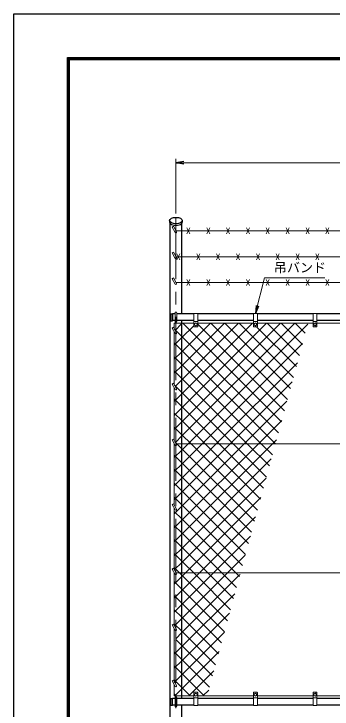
# Model space of a CAD drawing. Units: millimetres, scale not verified. Extents: x -4200 to 4200, y -2970 to 2970.
# Drawn here: x -4200 to -2599, y -530 to 2970 of the extents above; entities that cross this region are included whole.
import ezdxf
from ezdxf.enums import TextEntityAlignment as Align

# ---------------------------------------------------------------- set-up
doc = ezdxf.new("R2010")
doc.units = ezdxf.units.MM
doc.header["$LTSCALE"] = 10
doc.linetypes.add('USER1', pattern=[50.8, 31.75, -6.35, 6.35, -6.35])
for name, color, linetype, lineweight in [('0-0_D-STR1', 1, 'Continuous', 25), ('0-1_D-STR3', 3, 'Continuous', 13), ('0-2_D-BMK', 2, 'USER1', 13), ('0-3_D-STR-DIM', 7, 'Continuous', 13), ('0-9_D-STR-TXT', 7, 'Continuous', 13), ('0-B_D-STR2', 7, 'Continuous', 13), ('0-C_D-TTL', 7, 'Continuous', 25)]:
    doc.layers.add(name, color=color, linetype=linetype, lineweight=lineweight)
doc.layers.add('0-4_0', color=7, linetype='Continuous')
doc.styles.add('ＭＳ ゴシック', font='')
doc.styles.get('ＭＳ ゴシック').set_extended_font_data('MS Gothic')

# ---------------------------------------------------------------- blocks, each defined once
blk = doc.blocks.new('_Open')
at = {"layer": '0-4_0'}
blk.add_line((-10, 1.667), (0, 0), dxfattribs=at)
blk.add_lwpolyline([(-10, -1.667), (0, 0), (-10, 0)], dxfattribs=at)

msp = doc.modelspace()

# ---------------------------------------------------------------- linework, layer by layer
at = {"layer": '0-0_D-STR1'}
for p, q in [((-3417.07, 1929.71), (-3417.07, 1921.75)), ((-3352.87, 1929.71), (-3352.87, 1921.75)), ((-3354.72, 1460), (-3354.72, 1916.44)), ((-3410.31, 1460.5), (-3401.97, 1460.5)), ((-3409.97, 1460.5), (-3409.97, 1425.5)), ((-3401.97, 1460.5), (-3401.97, 1425.5)), ((-3388.97, 1460), (-3401.97, 1460)), ((-3294.97, 1460), (-3380.97, 1460)), ((-2994.97, 1460), (-3274.97, 1460)), ((-2694.97, 1460), (-2974.97, 1460)), ((-2394.97, 1460), (-2674.97, 1460)), ((-3410.31, 1425.5), (-3401.97, 1425.5)), ((-3388.97, 1426), (-3401.97, 1426)), ((-3294.97, 1426), (-3380.97, 1426)), ((-3354.72, -476), (-3354.72, 1426)), ((-2994.97, 1426), (-3274.97, 1426)), ((-2694.97, 1426), (-2974.97, 1426)), ((-2394.97, 1426), (-2674.97, 1426)), ((-3410.31, -475.5), (-3401.97, -475.5)), ((-3409.97, -510.5), (-3409.97, -475.5)), ((-3401.97, -510.5), (-3401.97, -475.5)), ((-3388.97, -476), (-3401.97, -476)), ((-3294.97, -476), (-3380.97, -476)), ((-2994.97, -476), (-3274.97, -476)), ((-2694.97, -476), (-2974.97, -476)), ((-2394.97, -476), (-2674.97, -476)), ((-3410.31, -510.5), (-3401.97, -510.5)), ((-3388.97, -510), (-3401.97, -510)), ((-3294.97, -510), (-3380.97, -510)), ((-2994.97, -510), (-3274.97, -510)), ((-2694.97, -510), (-2974.97, -510)), ((-2394.97, -510), (-2674.97, -510))]:
    msp.add_line(p, q, dxfattribs=at)
msp.add_lwpolyline([(-3415.22, 1916.44), (-3415.22, -890), (-3354.72, -890), (-3354.72, -510)], dxfattribs=at)
for centre, radius, start, end in [((-3379.75, 1443), 35.72, 151.52136, 208.47864), ((-3410.31, 1459.5), 1, 90, 147.70173), ((-3410.31, 1426.5), 1, 212.29827, 270), ((-3379.75, -493), 35.72, 151.52136, 208.47864), ((-3410.31, -476.5), 1, 90, 147.70173), ((-3410.31, -509.5), 1, 212.29827, 270)]:
    msp.add_arc(centre, radius, start, end, dxfattribs=at)
msp.add_ellipse((-3384.97, 1929.71), major_axis=(-32.1, 0), ratio=0.494803, dxfattribs=at)
msp.add_ellipse((-3384.97, 1921.75), major_axis=(-32.1, 0), ratio=0.494803, start_param=6.2831853, end_param=9.424778, dxfattribs=at)
at = {"layer": '0-1_D-STR3'}
for p, q in [((-3404.37, 1896.87), (-3397.44, 1900.87)), ((-3404.37, 1896.87), (-3388.44, 1869.29)), ((-3397.44, 1900.87), (-3381.51, 1873.29)), ((-3329.97, 1862.29), (-3314.97, 1892.29)), ((-3329.97, 1892.29), (-3314.97, 1862.29)), ((-3229.97, 1862.29), (-3214.97, 1892.29)), ((-3229.97, 1892.29), (-3214.97, 1862.29)), ((-3129.97, 1862.29), (-3114.97, 1892.29)), ((-3129.97, 1892.29), (-3114.97, 1862.29)), ((-3029.97, 1862.29), (-3014.97, 1892.29)), ((-3029.97, 1892.29), (-3014.97, 1862.29)), ((-2929.97, 1862.29), (-2914.97, 1892.29)), ((-2929.97, 1892.29), (-2914.97, 1862.29)), ((-2829.97, 1862.29), (-2814.97, 1892.29)), ((-2829.97, 1892.29), (-2814.97, 1862.29)), ((-2729.97, 1862.29), (-2714.97, 1892.29)), ((-2729.97, 1892.29), (-2714.97, 1862.29)), ((-2629.97, 1862.29), (-2614.97, 1892.29)), ((-2629.97, 1892.29), (-2614.97, 1862.29)), ((-1393.06, 1877.29), (-3383.82, 1877.29)), ((-3404.37, 1766.97), (-3397.44, 1770.97)), ((-3404.37, 1766.97), (-3388.44, 1739.38)), ((-3397.44, 1770.97), (-3381.51, 1743.38)), ((-3379.97, 1732.38), (-3364.97, 1762.38)), ((-3379.97, 1762.38), (-3364.97, 1732.38)), ((-3279.97, 1732.38), (-3264.97, 1762.38)), ((-3279.97, 1762.38), (-3264.97, 1732.38)), ((-3179.97, 1732.38), (-3164.97, 1762.38)), ((-3179.97, 1762.38), (-3164.97, 1732.38)), ((-3079.97, 1732.38), (-3064.97, 1762.38)), ((-3079.97, 1762.38), (-3064.97, 1732.38)), ((-2979.97, 1732.38), (-2964.97, 1762.38)), ((-2979.97, 1762.38), (-2964.97, 1732.38)), ((-2879.97, 1732.38), (-2864.97, 1762.38)), ((-2879.97, 1762.38), (-2864.97, 1732.38)), ((-2779.97, 1732.38), (-2764.97, 1762.38)), ((-2779.97, 1762.38), (-2764.97, 1732.38)), ((-2679.97, 1732.38), (-2664.97, 1762.38)), ((-2679.97, 1762.38), (-2664.97, 1732.38)), ((-1393.06, 1747.38), (-3383.82, 1747.38)), ((-3404.37, 1637.07), (-3397.44, 1641.07)), ((-3404.37, 1637.07), (-3388.44, 1609.48)), ((-3397.44, 1641.07), (-3381.51, 1613.48)), ((-1393.06, 1617.48), (-3383.82, 1617.48)), ((-3329.97, 1602.48), (-3314.97, 1632.48)), ((-3329.97, 1632.48), (-3314.97, 1602.48)), ((-3229.97, 1602.48), (-3214.97, 1632.48)), ((-3229.97, 1632.48), (-3214.97, 1602.48)), ((-3129.97, 1602.48), (-3114.97, 1632.48)), ((-3129.97, 1632.48), (-3114.97, 1602.48)), ((-3029.97, 1602.48), (-3014.97, 1632.48)), ((-3029.97, 1632.48), (-3014.97, 1602.48)), ((-2929.97, 1602.48), (-2914.97, 1632.48)), ((-2929.97, 1632.48), (-2914.97, 1602.48)), ((-2829.97, 1602.48), (-2814.97, 1632.48)), ((-2829.97, 1632.48), (-2814.97, 1602.48)), ((-2729.97, 1602.48), (-2714.97, 1632.48)), ((-2729.97, 1632.48), (-2714.97, 1602.48)), ((-2629.97, 1602.48), (-2614.97, 1632.48)), ((-2629.97, 1632.48), (-2614.97, 1602.48)), ((-3388.97, 1421), (-3388.97, 1465)), ((-3380.97, 1421), (-3380.97, 1465)), ((-3294.97, 1462), (-3294.97, 1397)), ((-3274.97, 1462), (-3294.97, 1462)), ((-3274.97, 1462), (-3274.97, 1397)), ((-2994.97, 1462), (-2994.97, 1397)), ((-2974.97, 1462), (-2994.97, 1462)), ((-2974.97, 1462), (-2974.97, 1397)), ((-2694.97, 1462), (-2694.97, 1397)), ((-2674.97, 1462), (-2694.97, 1462)), ((-2674.97, 1462), (-2674.97, 1397)), ((-3392.97, 1384.86), (-3392.97, 1413)), ((-3392.97, 1413), (-3294.97, 1413)), ((-3274.97, 1422), (-3294.97, 1422)), ((-3291.47, 1410.74), (-3284.97, 1414.5)), ((-3291.47, 1410.74), (-3291.47, 1403.26)), ((-3284.97, 1414.5), (-3278.47, 1410.74)), ((-3278.47, 1410.74), (-3278.47, 1403.26)), ((-3274.97, 1413), (-2994.97, 1413)), ((-2974.97, 1422), (-2994.97, 1422)), ((-2991.47, 1410.74), (-2984.97, 1414.5)), ((-2991.47, 1410.74), (-2991.47, 1403.26)), ((-2984.97, 1414.5), (-2978.47, 1410.74)), ((-2978.47, 1410.74), (-2978.47, 1403.26)), ((-2974.97, 1413), (-2694.97, 1413)), ((-2674.97, 1422), (-2694.97, 1422)), ((-2691.47, 1410.74), (-2684.97, 1414.5)), ((-2691.47, 1410.74), (-2691.47, 1403.26)), ((-2684.97, 1414.5), (-2678.47, 1410.74)), ((-2678.47, 1410.74), (-2678.47, 1403.26)), ((-2674.97, 1413), (-2394.97, 1413)), ((-3404.37, 1388.59), (-3397.44, 1392.59)), ((-3404.37, 1388.59), (-3388.44, 1361)), ((-3397.44, 1392.59), (-3381.51, 1365)), ((-3392.97, 1102.86), (-3392.97, 1368.86)), ((-3276.97, 1395), (-3292.97, 1395)), ((-2976.97, 1395), (-2992.97, 1395)), ((-2676.97, 1395), (-2692.97, 1395)), ((-3404.37, 1106.59), (-3397.44, 1110.59)), ((-3404.37, 1106.59), (-3388.44, 1079)), ((-3397.44, 1110.59), (-3381.51, 1083)), ((-3392.97, 821.86), (-3392.97, 1086.86)), ((-3404.37, 825.59), (-3397.44, 829.59)), ((-3404.37, 825.59), (-3388.44, 798)), ((-3397.44, 829.59), (-3381.51, 802)), ((-3392.97, 496.86), (-3392.97, 805.86)), ((-1393.06, 806), (-3383.82, 806)), ((-3404.37, 500.59), (-3397.44, 504.59)), ((-3404.37, 500.59), (-3388.44, 473)), ((-3397.44, 504.59), (-3381.51, 477)), ((-3392.97, 171.86), (-3392.97, 480.86)), ((-3404.37, 175.59), (-3397.44, 179.59)), ((-3404.37, 175.59), (-3388.44, 148)), ((-3397.44, 179.59), (-3381.51, 152)), ((-3392.97, -109.64), (-3392.97, 155.86)), ((-1393.06, 156), (-3383.82, 156)), ((-3404.37, -105.91), (-3397.44, -101.91)), ((-3397.44, -101.91), (-3381.51, -129.5)), ((-3404.37, -105.91), (-3388.44, -133.5)), ((-3392.97, -391.11), (-3392.97, -125.64)), ((-3404.37, -387.38), (-3397.44, -383.38)), ((-3397.44, -383.38), (-3381.51, -410.97)), ((-3404.37, -387.38), (-3388.44, -414.97)), ((-3392.97, -463), (-3392.97, -407.11)), ((-3294.97, -512), (-3294.97, -447)), ((-3276.97, -445), (-3292.97, -445)), ((-3291.47, -460.74), (-3291.47, -453.26)), ((-3278.47, -460.74), (-3278.47, -453.26)), ((-3274.97, -512), (-3274.97, -447)), ((-2994.97, -512), (-2994.97, -447)), ((-2976.97, -445), (-2992.97, -445)), ((-2991.47, -460.74), (-2991.47, -453.26)), ((-2978.47, -460.74), (-2978.47, -453.26)), ((-2974.97, -512), (-2974.97, -447)), ((-2694.97, -512), (-2694.97, -447)), ((-2676.97, -445), (-2692.97, -445)), ((-2691.47, -460.74), (-2691.47, -453.26)), ((-2678.47, -460.74), (-2678.47, -453.26)), ((-2674.97, -512), (-2674.97, -447)), ((-3392.97, -463), (-3294.97, -463)), ((-3388.97, -515), (-3388.97, -471)), ((-3380.97, -515), (-3380.97, -471)), ((-3274.97, -472), (-3294.97, -472)), ((-3291.47, -460.74), (-3284.97, -464.5)), ((-3284.97, -464.5), (-3278.47, -460.74)), ((-3274.97, -463), (-2994.97, -463)), ((-2974.97, -472), (-2994.97, -472)), ((-2991.47, -460.74), (-2984.97, -464.5)), ((-2984.97, -464.5), (-2978.47, -460.74)), ((-2974.97, -463), (-2694.97, -463)), ((-2674.97, -472), (-2694.97, -472)), ((-2691.47, -460.74), (-2684.97, -464.5)), ((-2684.97, -464.5), (-2678.47, -460.74)), ((-2674.97, -463), (-2394.97, -463)), ((-3274.97, -512), (-3294.97, -512)), ((-2974.97, -512), (-2994.97, -512)), ((-2674.97, -512), (-2694.97, -512))]:
    msp.add_line(p, q, dxfattribs=at)
for points in [[(-3291.47, 1403.26), (-3284.97, 1399.5), (-3278.47, 1403.26)], [(-2991.47, 1403.26), (-2984.97, 1399.5), (-2978.47, 1403.26)], [(-2691.47, 1403.26), (-2684.97, 1399.5), (-2678.47, 1403.26)], [(-3291.47, -453.26), (-3284.97, -449.5), (-3278.47, -453.26)], [(-2991.47, -453.26), (-2984.97, -449.5), (-2978.47, -453.26)], [(-2691.47, -453.26), (-2684.97, -449.5), (-2678.47, -453.26)]]:
    msp.add_lwpolyline(points, dxfattribs=at)
for centre in [(-3284.97, 1407), (-2984.97, 1407), (-2684.97, 1407), (-3284.97, -457), (-2984.97, -457), (-2684.97, -457)]:
    msp.add_circle(centre, 6.49, dxfattribs=at)
for centre, radius, start, end in [((-3384.97, 1871.29), 4, 210, 30), ((-3384.97, 1741.38), 4, 210, 30), ((-3384.97, 1611.48), 4, 210, 30), ((-3384.97, 1465), 4, 0, 180), ((-3384.97, 1421), 4, 180, 0), ((-3384.97, 1363), 4, 210, 30), ((-3292.97, 1397), 2, 180, 270), ((-3276.97, 1397), 2, 270, 0), ((-2992.97, 1397), 2, 180, 270), ((-2976.97, 1397), 2, 270, 0), ((-2692.97, 1397), 2, 180, 270), ((-2676.97, 1397), 2, 270, 0), ((-3384.97, 1081), 4, 210, 30), ((-3384.97, 800), 4, 210, 30), ((-3384.97, 475), 4, 210, 30), ((-3384.97, 150), 4, 210, 30), ((-3384.97, -131.5), 4, 210, 30), ((-3384.97, -412.97), 4, 210, 30), ((-3292.97, -447), 2, 90, 180), ((-3276.97, -447), 2, 0, 90), ((-2992.97, -447), 2, 90, 180), ((-2976.97, -447), 2, 0, 90), ((-2692.97, -447), 2, 90, 180), ((-2676.97, -447), 2, 0, 90), ((-3384.97, -471), 4, 0, 180), ((-3384.97, -515), 4, 180, 0)]:
    msp.add_arc(centre, radius, start, end, dxfattribs=at)
at = {"layer": '0-2_D-BMK'}
msp.add_line((-3384.97, -905), (-3384.97, 1945), dxfattribs=at)
at = {"layer": '0-3_D-STR-DIM'}
for p, q in [((-3384.97, 1965), (-3384.97, 2240)), ((-3344.97, 2220), (-1424.97, 2220))]:
    msp.add_line(p, q, dxfattribs=at)
at = {"layer": '0-9_D-STR-TXT'}
msp.add_lwpolyline([(-2636.09, 1640.77), (-2938.54, 1640.77), (-2984.47, 1463.94)], dxfattribs=at)
at = {"layer": '0-B_D-STR2'}
for p, q in [((-3354.72, 1269.69), (-3211.42, 1413)), ((-3354.72, 1198.98), (-3140.7, 1413)), ((-3354.72, 986.85), (-2928.57, 1413)), ((-3354.72, 916.14), (-2857.86, 1413)), ((-2854.16, 917.06), (-3350.11, 1413)), ((-3323.44, 806), (-2721.24, 1408.21)), ((-2839.1, 972.71), (-3274.97, 1408.58)), ((-2824.04, 1028.35), (-3208.69, 1413)), ((-2808.98, 1084), (-3137.97, 1413)), ((-2793.92, 1139.65), (-3067.26, 1413)), ((-2994.97, 1411.42), (-2996.55, 1413)), ((-2763.8, 1250.95), (-2925.84, 1413)), ((-2748.73, 1306.6), (-2855.13, 1413)), ((-2733.67, 1362.25), (-2784.42, 1413)), ((-2778.86, 1195.3), (-2978.55, 1395)), ((-3354.72, 1276.2), (-3392.97, 1314.45)), ((-3252.73, 806), (-2747.47, 1311.26)), ((-3392.97, 1231.44), (-3354.72, 1269.69)), ((-2884.53, 806), (-3354.72, 1276.2)), ((-3354.72, 1205.49), (-3392.97, 1243.74)), ((-3392.97, 1160.73), (-3354.72, 1198.98)), ((-2955.24, 806), (-3354.72, 1205.49)), ((-3182.02, 806), (-2773.71, 1214.31)), ((-3354.72, 1134.77), (-3392.97, 1173.02)), ((-3025.95, 806), (-3354.72, 1134.77)), ((-3111.31, 806), (-2799.95, 1117.36)), ((-3354.72, 993.35), (-3392.97, 1031.6)), ((-3040.6, 806), (-2826.19, 1020.41)), ((-3392.97, 948.6), (-3354.72, 986.85)), ((-3167.37, 806), (-3354.72, 993.35)), ((-3354.72, 922.64), (-3392.97, 960.89)), ((-3392.97, 877.89), (-3354.72, 916.14)), ((-3238.08, 806), (-3354.72, 922.64)), ((-2969.89, 806), (-2852.43, 923.46)), ((-3354.72, 851.93), (-3392.97, 890.18)), ((-3308.79, 806), (-3354.72, 851.93)), ((-3354.72, 774.72), (-3323.44, 806)), ((-3354.72, 704.01), (-3252.73, 806)), ((-3354.72, 633.29), (-3182.02, 806)), ((-3354.72, 562.58), (-3111.31, 806)), ((-3354.72, 491.87), (-3040.6, 806)), ((-3354.72, 421.16), (-2969.89, 806)), ((-3354.72, 350.45), (-2899.18, 806)), ((-2974.65, 471.86), (-3308.79, 806)), ((-2959.59, 527.51), (-3238.08, 806)), ((-2944.53, 583.16), (-3167.37, 806)), ((-2914.41, 694.46), (-3025.95, 806)), ((-2899.35, 750.11), (-2955.24, 806)), ((-2899.18, 806), (-2878.67, 826.51)), ((-2884.29, 805.76), (-2884.53, 806)), ((-3392.97, 736.47), (-3354.72, 774.72)), ((-3354.72, 710.51), (-3392.97, 748.76)), ((-3392.97, 665.76), (-3354.72, 704.01)), ((-3354.72, 279.74), (-2904.91, 729.56)), ((-3004.77, 360.56), (-3354.72, 710.51)), ((-3354.72, 639.8), (-3392.97, 678.05)), ((-3392.97, 595.04), (-3354.72, 633.29)), ((-3019.84, 304.91), (-3354.72, 639.8)), ((-3354.72, 209.03), (-2931.15, 632.61)), ((-3354.72, 569.09), (-3392.97, 607.34)), ((-3392.97, 524.33), (-3354.72, 562.58)), ((-3034.9, 249.26), (-3354.72, 569.09)), ((-3354.72, 498.38), (-3392.97, 536.63)), ((-3347.04, 146), (-2957.39, 535.66)), ((-3392.97, 453.62), (-3354.72, 491.87)), ((-3049.96, 193.61), (-3354.72, 498.38)), ((-3354.72, 427.67), (-3392.97, 465.92)), ((-3392.97, 382.91), (-3354.72, 421.16)), ((-3073.06, 146), (-3354.72, 427.67)), ((-3276.33, 146), (-2983.62, 438.71)), ((-3354.72, 356.96), (-3392.97, 395.21)), ((-3392.97, 312.2), (-3354.72, 350.45)), ((-3143.77, 146), (-3354.72, 356.96)), ((-3354.72, 286.25), (-3392.97, 324.5)), ((-3205.62, 146), (-3009.86, 341.76)), ((-3214.48, 146), (-3354.72, 286.25)), ((-3392.97, 241.49), (-3354.72, 279.74)), ((-3354.72, 215.54), (-3392.97, 253.79)), ((-3285.19, 146), (-3354.72, 215.54)), ((-3134.91, 146), (-3036.1, 244.81)), ((-3392.97, 170.78), (-3354.72, 209.03)), ((-3354.72, 138.32), (-3347.04, 146)), ((-3354.72, 67.61), (-3276.33, 146)), ((-3354.72, -3.1), (-3205.62, 146)), ((-3354.72, -73.81), (-3134.91, 146)), ((-3110.2, -28.99), (-3285.19, 146)), ((-3095.14, 26.66), (-3214.48, 146)), ((-3080.08, 82.31), (-3143.77, 146)), ((-3065.02, 137.96), (-3073.06, 146)), ((-3392.97, 100.07), (-3354.72, 138.32)), ((-3354.72, 74.11), (-3392.97, 112.36)), ((-3140.33, -140.28), (-3354.72, 74.11)), ((-3392.97, 29.36), (-3354.72, 67.61)), ((-3354.72, 3.4), (-3392.97, 41.65)), ((-3354.72, -215.23), (-3088.58, 50.91)), ((-3155.39, -195.93), (-3354.72, 3.4)), ((-3392.97, -41.35), (-3354.72, -3.1)), ((-3354.72, -67.31), (-3392.97, -29.06)), ((-3354.72, -285.94), (-3114.82, -46.04)), ((-3170.45, -251.58), (-3354.72, -67.31)), ((-3392.97, -112.06), (-3354.72, -73.81)), ((-3354.72, -138.02), (-3392.97, -99.77)), ((-3185.51, -307.23), (-3354.72, -138.02)), ((-3354.72, -356.65), (-3141.06, -142.99)), ((-3392.97, -182.77), (-3391.65, -181.44)), ((-3392.97, -253.48), (-3354.72, -215.23)), ((-3392.97, -324.19), (-3354.72, -285.94)), ((-3319.65, -463), (-3193.54, -336.89)), ((-3392.97, -394.9), (-3354.72, -356.65)), ((-3383.3, -463), (-3392.97, -453.32)), ((-3248.94, -463), (-3219.77, -433.84))]:
    msp.add_line(p, q, dxfattribs=at)
for points in [[(-3392.97, 1019.31), (-3354.72, 1057.56), (-2999.28, 1413)], [(-3392.97, 1302.15), (-3354.72, 1340.4), (-3294.97, 1400.15)], [(-3390.78, 1375.06), (-3354.72, 1411.11), (-3352.84, 1413)], [(-3388.28, 1094.72), (-3354.72, 1128.27), (-3069.99, 1413)], [(-3387.6, 812.55), (-3354.72, 845.43), (-2787.15, 1413)], [(-2869.22, 861.41), (-3354.72, 1346.91), (-3392.97, 1385.16)], [(-2929.47, 638.81), (-3096.66, 806), (-3354.72, 1064.06), (-3392.23, 1101.57)], [(-2989.71, 416.21), (-3354.72, 781.22), (-3379.5, 806), (-3389.72, 816.21)], [(-3125.26, -84.63), (-3354.72, 144.83), (-3355.9, 146), (-3392.97, 183.08)], [(-3385.79, -175.59), (-3354.72, -144.52), (-3064.2, 146), (-3062.34, 147.86)], [(-3200.57, -362.88), (-3354.72, -208.73), (-3382.96, -180.5)], [(-3215.63, -418.53), (-3354.72, -279.44), (-3392.97, -241.19)], [(-3390.36, -463), (-3354.72, -427.37), (-3167.3, -239.94)], [(-3241.87, -463), (-3354.72, -350.15), (-3392.97, -311.9)], [(-3312.58, -463), (-3354.72, -420.86), (-3392.97, -382.61)]]:
    msp.add_lwpolyline(points, dxfattribs=at)
at = {"layer": '0-C_D-TTL', "color": 2}
msp.add_lwpolyline([(-4200, 2970), (4200, 2970), (4200, -2970), (-4200, -2970)], close=True, dxfattribs=at)
at = {"layer": '0-C_D-TTL'}
for points in [[(-3930, 2750), (3930, 2750), (3930, -2750), (-3930, -2750)], [(-3927.5, 2747.5), (3927.5, 2747.5), (3927.5, -2747.5), (-3927.5, -2747.5)], [(-3925, 2745), (3925, 2745), (3925, -2745), (-3925, -2745)], [(-3922.5, 2742.5), (3922.5, 2742.5), (3922.5, -2742.5), (-3922.5, -2742.5)], [(-3920, 2740), (3920, 2740), (3920, -2740), (-3920, -2740)]]:
    msp.add_lwpolyline(points, close=True, dxfattribs=at)

# ---------------------------------------------------------------- block references
at = {"layer": '0-3_D-STR-DIM', "xscale": 4, "yscale": 4, "rotation": 180}
msp.add_blockref('_Open', (-3384.97, 2220), dxfattribs=at)
at = {"layer": '0-9_D-STR-TXT', "xscale": 4, "yscale": 4, "rotation": 255.43959}
msp.add_blockref('_Open', (-2984.97, 1462), dxfattribs=at)

# ---------------------------------------------------------------- texts
at = {"layer": '0-9_D-STR-TXT', "style": 'ＭＳ ゴシック'}
msp.add_text('吊バンド', height=48.09, dxfattribs=at).set_placement((-2891.93, 1654.62), align=Align.BOTTOM_LEFT)

doc.saveas('drawing.dxf')
